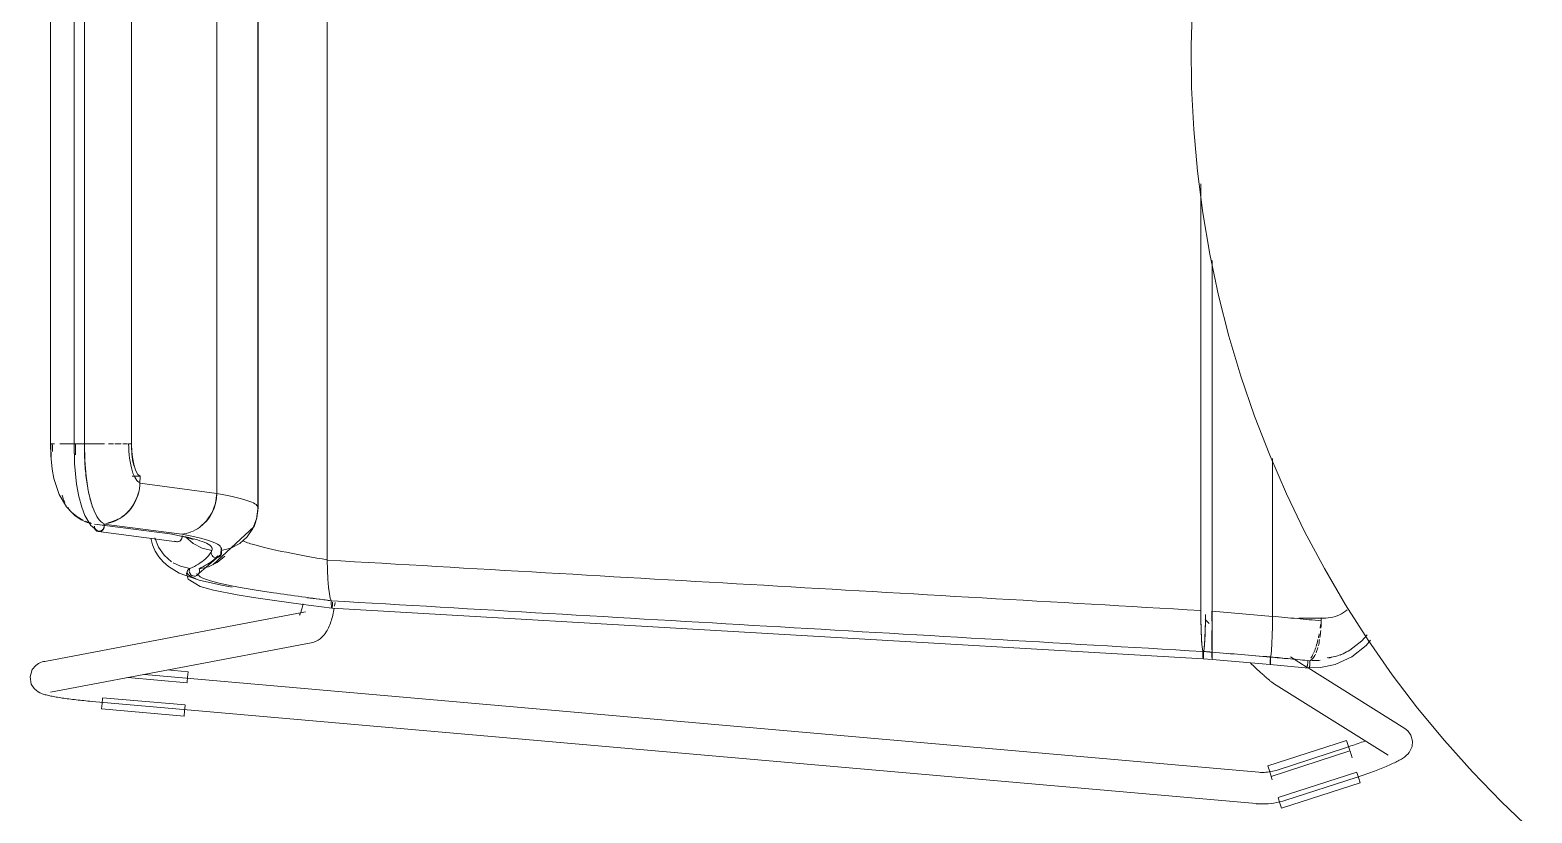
# Model space of a CAD drawing. Header units: millimetres. Extents: x 79795 to 317870, y -36033 to 97293.
# Drawn here: x 158974 to 159547, y 17144 to 17442 of the extents above; entities that cross this region are included whole.
import ezdxf

# ---------------------------------------------------------------- set-up
doc = ezdxf.new("R2010")
doc.units = ezdxf.units.MM
doc.header["$MEASUREMENT"] = 0
doc.layers.add('I-FURN', color=8, linetype='CONTINUOUS', lineweight=9)

msp = doc.modelspace()

# ---------------------------------------------------------------- linework, layer by layer
at = {"layer": 'I-FURN'}
for p, q in [((159087.7, 17623.88), (159087.7, 17240.49)), ((159087.7, 17240.49), (159087.7, 17623.88)), ((159061.2, 17604.58), (159061.2, 17259.79)), ((159061.2, 17259.79), (159061.2, 17604.58)), ((159045.61, 17598.54), (159045.61, 17265.83)), ((159045.61, 17265.83), (159045.61, 17598.54)), ((158982.24, 17579.61), (158982.24, 17284.76)), ((158991.28, 17579.61), (158991.28, 17284.76)), ((158995.24, 17284.76), (158995.24, 17579.61)), ((159013.08, 17579.61), (159013.08, 17284.76)), ((159013.14, 17284.76), (159013.14, 17579.61)), ((159061.36, 17260.33), (159061.36, 17565.13)), ((159417.26, 17452.5), (159416.77, 17436.5)), ((159416.77, 17436.5), (159416.91, 17420.51)), ((159416.91, 17420.51), (159417.7, 17404.53)), ((159417.7, 17404.53), (159419.13, 17388.59)), ((159419.13, 17388.59), (159421.19, 17372.72)), ((159420.44, 17383.83), (159420.44, 17221.23)), ((159420.44, 17221.23), (159420.44, 17383.83)), ((159421.19, 17372.72), (159423.88, 17356.95)), ((159423.88, 17356.95), (159427.2, 17341.3)), ((159424.75, 17354.61), (159424.75, 17220.97)), ((159424.75, 17220.97), (159424.75, 17354.61)), ((159427.2, 17341.3), (159431.15, 17325.8)), ((159431.15, 17325.8), (159435.71, 17310.47)), ((159435.71, 17310.47), (159440.88, 17295.33)), ((159440.88, 17295.33), (159446.66, 17280.4)), ((158982.32, 17280.24), (158982.24, 17284.76)), ((158982.24, 17284.76), (158982.41, 17284.76)), ((158983.73, 17284.76), (158982.26, 17284.76)), ((158988.34, 17284.76), (158985.76, 17284.76)), ((158988.49, 17284.76), (158991.52, 17284.76)), ((158991.52, 17284.76), (158988.5, 17284.76)), ((158991.42, 17277.2), (158991.28, 17284.76)), ((158991.28, 17284.76), (158991.34, 17284.76)), ((158995.23, 17284.76), (158991.28, 17284.76)), ((158991.34, 17284.76), (158991.54, 17284.76)), ((158991.54, 17284.76), (158991.85, 17284.76)), ((158991.85, 17284.76), (158992.24, 17284.76)), ((158992.24, 17284.76), (158992.69, 17284.76)), ((158992.69, 17284.76), (158993.18, 17284.76)), ((158993.18, 17284.76), (158993.68, 17284.76)), ((158993.68, 17284.76), (158994.15, 17284.76)), ((158994.15, 17284.76), (158994.57, 17284.76)), ((158994.57, 17284.76), (158994.9, 17284.76)), ((158994.9, 17284.76), (158995.13, 17284.76)), ((158995.13, 17284.76), (158995.23, 17284.76)), ((158995.21, 17284.76), (158999.21, 17284.76)), ((158999.02, 17284.76), (158995.21, 17284.76)), ((158995.24, 17284.76), (158995.32, 17278.35)), ((159002.77, 17284.76), (158999.21, 17284.76)), ((159006.24, 17284.76), (159004.4, 17284.76)), ((159009.23, 17284.76), (159006.76, 17284.76)), ((159011.55, 17284.76), (159009.81, 17284.76)), ((159013.25, 17281.72), (159013.14, 17284.76)), ((158982.84, 17275.03), (158982.32, 17280.24)), ((158995.32, 17278.35), (158995.8, 17272.36)), ((159013.57, 17278.87), (159013.25, 17281.72)), ((159014.08, 17276.38), (159013.57, 17278.87)), ((159446.66, 17280.4), (159453.02, 17265.73)), ((159447.72, 17219.03), (159447.72, 17279.14)), ((159447.72, 17279.14), (159447.72, 17219.03)), ((158983.49, 17271.53), (158982.84, 17275.03)), ((158992.22, 17269.31), (158991.42, 17277.2)), ((158995.8, 17272.36), (158996.63, 17266.92)), ((159013.39, 17272.41), (159016.4, 17272.41)), ((159014.75, 17274.4), (159014.08, 17276.38)), ((159015.54, 17273.04), (159014.75, 17274.4)), ((159016.4, 17272.41), (159015.54, 17273.04)), ((159016.33, 17269.69), (159016.4, 17272.41)), ((158985.51, 17265.38), (158983.49, 17271.53)), ((158993.09, 17264.6), (158992.22, 17269.31)), ((158996.63, 17266.92), (158997.44, 17263.43)), ((159045.61, 17265.83), (159016.33, 17269.69)), ((158988.38, 17260.67), (158985.51, 17265.38)), ((158990.22, 17258.69), (158988.38, 17260.67)), ((158994.17, 17260.55), (158993.09, 17264.6)), ((158995.36, 17257.39), (158994.17, 17260.55)), ((158997.44, 17263.43), (158998.31, 17260.6)), ((158998.31, 17260.6), (158998.5, 17260.09)), ((159043.81, 17258.51), (159045.13, 17262.06)), ((159045.13, 17262.06), (159045.61, 17265.83)), ((159060.91, 17256.58), (159061.35, 17260.33)), ((159453.02, 17265.73), (159459.97, 17251.31)), ((158992.29, 17257.02), (158990.22, 17258.69)), ((158994.55, 17255.69), (158992.29, 17257.02)), ((158997.66, 17253.56), (158995.36, 17257.39)), ((159038.99, 17252.91), (159041.73, 17255.4)), ((159041.73, 17255.4), (159043.81, 17258.51)), ((159059.19, 17252.12), (159060.91, 17256.58)), ((159060.73, 17256), (159059.36, 17252.43)), ((159059.37, 17252.43), (159060.73, 17256)), ((159059.79, 17253.22), (159060.49, 17255.14)), ((159061.2, 17259.79), (159060.73, 17256)), ((159060.73, 17256), (159061.2, 17259.79)), ((159000.05, 17251.66), (158997.66, 17253.56)), ((159028.68, 17250.3), (158998.99, 17254.15)), ((159004.95, 17253.38), (159000.18, 17253.99)), ((159030.32, 17247.45), (159000.55, 17251.31)), ((159032.23, 17250.28), (159002.53, 17254.12)), ((159020.47, 17248.76), (159021.13, 17246.26)), ((159021.98, 17248.91), (159023.39, 17245.39)), ((159034.19, 17249.05), (159027.9, 17250.43)), ((159032.15, 17248.37), (159032.34, 17248.82)), ((159032.34, 17248.82), (159032.42, 17249.31)), ((159032.42, 17249.31), (159032.38, 17249.81)), ((159033.72, 17249.3), (159036.6, 17246.79)), ((159036.63, 17248.29), (159034.19, 17249.05)), ((159044.09, 17238.62), (159059.79, 17253.22)), ((159057.19, 17249.3), (159054.32, 17246.79)), ((159054.32, 17246.79), (159057.2, 17249.29)), ((159059.36, 17252.43), (159057.19, 17249.3)), ((159057.2, 17249.29), (159059.37, 17252.43)), ((159459.97, 17251.31), (159467.49, 17237.19)), ((159021.13, 17246.26), (159022.16, 17243.89)), ((159022.16, 17243.89), (159023.54, 17241.69)), ((159023.39, 17245.39), (159025.56, 17242.31)), ((159029.65, 17247.69), (159030.09, 17247.5)), ((159030.09, 17247.5), (159030.56, 17247.44)), ((159030.56, 17247.44), (159031.02, 17247.5)), ((159031.02, 17247.5), (159031.47, 17247.69)), ((159031.47, 17247.69), (159031.85, 17247.99)), ((159031.85, 17247.99), (159032.15, 17248.37)), ((159036.6, 17246.79), (159039.99, 17245.03)), ((159039.99, 17245.03), (159043.71, 17244.14)), ((159043.42, 17243.46), (159043.6, 17243.9)), ((159043.51, 17243.18), (159043.55, 17243.67)), ((159043.54, 17243.67), (159043.51, 17243.17)), ((159043.59, 17242.69), (159043.51, 17243.18)), ((159043.51, 17243.17), (159043.59, 17242.68)), ((159043.71, 17244.14), (159043.54, 17243.67)), ((159043.55, 17243.67), (159043.71, 17244.14)), ((159047.18, 17242.33), (159047.23, 17245.21)), ((159047.21, 17244.14), (159050.93, 17245.03)), ((159047.21, 17244.14), (159047.37, 17243.67)), ((159047.37, 17243.67), (159047.21, 17244.14)), ((159047.41, 17243.18), (159047.33, 17242.69)), ((159047.33, 17242.68), (159047.41, 17243.17)), ((159047.37, 17243.67), (159047.41, 17243.18)), ((159047.41, 17243.17), (159047.37, 17243.67)), ((159054.32, 17246.79), (159050.93, 17245.04)), ((159050.93, 17245.03), (159054.32, 17246.79)), ((159023.54, 17241.69), (159025.22, 17239.72)), ((159025.22, 17239.72), (159027.18, 17237.98)), ((159025.56, 17242.31), (159028.39, 17239.83)), ((159027.18, 17237.98), (159031.3, 17235.47)), ((159029, 17239.43), (159031.71, 17238.09)), ((159031.71, 17238.09), (159035.34, 17237.18)), ((159037.89, 17234.51), (159047.31, 17242.63)), ((159042.43, 17237.92), (159038.82, 17237.13)), ((159038.82, 17237.13), (159042.44, 17237.91)), ((159045.76, 17239.57), (159042.43, 17237.92)), ((159042.44, 17237.91), (159045.76, 17239.56)), ((159043.79, 17242.23), (159043.59, 17242.69)), ((159043.59, 17242.68), (159043.79, 17242.23)), ((159044.11, 17241.85), (159043.79, 17242.23)), ((159043.79, 17242.23), (159044.1, 17241.85)), ((159044.1, 17241.85), (159044.51, 17241.55)), ((159044.51, 17241.56), (159044.11, 17241.85)), ((159044.97, 17241.37), (159044.51, 17241.56)), ((159044.51, 17241.55), (159044.97, 17241.37)), ((159045.46, 17241.3), (159044.97, 17241.37)), ((159044.97, 17241.37), (159045.46, 17241.3)), ((159045.95, 17241.37), (159045.46, 17241.3)), ((159045.46, 17241.3), (159045.95, 17241.37)), ((159048.6, 17241.96), (159045.76, 17239.57)), ((159045.76, 17239.56), (159048.6, 17241.96)), ((159046.41, 17241.56), (159045.95, 17241.37)), ((159045.95, 17241.37), (159046.41, 17241.55)), ((159046.81, 17241.85), (159046.41, 17241.56)), ((159046.41, 17241.55), (159046.81, 17241.85)), ((159047.13, 17242.23), (159046.81, 17241.85)), ((159046.81, 17241.85), (159047.13, 17242.23)), ((159047.33, 17242.69), (159047.13, 17242.23)), ((159047.13, 17242.23), (159047.33, 17242.68)), ((159087.7, 17240.49), (159087.76, 17236.72)), ((159087.76, 17236.72), (159087.7, 17240.41)), ((159031.3, 17235.47), (159038.92, 17232.8)), ((159034.12, 17235.36), (159034.41, 17236.28)), ((159034.65, 17233.18), (159034.12, 17235.36)), ((159039.29, 17230.4), (159034.65, 17233.18)), ((159035.13, 17236.21), (159035.17, 17236.71)), ((159035.17, 17236.71), (159035.13, 17236.21)), ((159035.21, 17235.72), (159035.13, 17236.21)), ((159035.13, 17236.21), (159035.2, 17235.72)), ((159035.17, 17236.71), (159035.34, 17237.18)), ((159035.34, 17237.18), (159035.17, 17236.71)), ((159035.2, 17235.72), (159035.4, 17235.26)), ((159035.4, 17235.27), (159035.21, 17235.72)), ((159035.71, 17234.88), (159035.4, 17235.27)), ((159035.4, 17235.26), (159035.71, 17234.88)), ((159036.1, 17234.58), (159035.71, 17234.88)), ((159035.71, 17234.88), (159036.1, 17234.58)), ((159036.56, 17234.38), (159036.1, 17234.58)), ((159036.1, 17234.58), (159036.55, 17234.38)), ((159036.55, 17234.38), (159037.04, 17234.31)), ((159037.04, 17234.31), (159036.56, 17234.38)), ((159037.53, 17234.37), (159037.04, 17234.31)), ((159037.04, 17234.31), (159037.53, 17234.37)), ((159037.98, 17234.55), (159037.53, 17234.37)), ((159037.53, 17234.37), (159037.99, 17234.55)), ((159038.17, 17234.66), (159037.95, 17234.53)), ((159038.39, 17234.84), (159037.98, 17234.55)), ((159037.99, 17234.55), (159038.39, 17234.84)), ((159038.7, 17235.22), (159038.39, 17234.84)), ((159038.39, 17234.84), (159038.71, 17235.22)), ((159038.91, 17235.67), (159038.7, 17235.22)), ((159038.71, 17235.22), (159038.91, 17235.67)), ((159038.82, 17237.13), (159038.97, 17236.66)), ((159038.98, 17236.66), (159038.82, 17237.13)), ((159039, 17236.16), (159038.91, 17235.67)), ((159038.91, 17235.67), (159039, 17236.16)), ((159038.92, 17232.8), (159047.44, 17230.91)), ((159038.97, 17236.66), (159039, 17236.16)), ((159039, 17236.16), (159038.98, 17236.66)), ((159087.76, 17236.72), (159087.92, 17233.18)), ((159087.92, 17233.18), (159087.77, 17236.65)), ((159087.92, 17233.18), (159088.16, 17230.08)), ((159088.15, 17230.08), (159087.92, 17233.13)), ((159467.49, 17237.19), (159475.57, 17223.38)), ((159044.28, 17229), (159039.29, 17230.4)), ((159053.3, 17227.2), (159044.28, 17229)), ((159047.44, 17230.91), (159051.51, 17230.18)), ((159059.62, 17226.16), (159053.3, 17227.2)), ((159067.64, 17224.98), (159059.62, 17226.16)), ((159088.16, 17230.08), (159088.47, 17227.58)), ((159088.47, 17227.58), (159088.16, 17230.05)), ((159088.47, 17227.58), (159088.83, 17225.84)), ((159088.83, 17225.84), (159088.47, 17227.58)), ((159079.34, 17220.67), (158980.05, 17201.85)), ((159077.57, 17223.62), (159067.64, 17224.98)), ((159077.38, 17219.98), (159077.48, 17220.21)), ((159077.48, 17220.21), (159077.58, 17220.48)), ((159089.42, 17222.07), (159077.57, 17223.62)), ((159077.58, 17220.48), (159077.68, 17220.78)), ((159077.68, 17220.78), (159077.79, 17221.12)), ((159077.79, 17221.12), (159077.9, 17221.48)), ((159077.9, 17221.48), (159078.01, 17221.88)), ((159078.01, 17221.88), (159078.11, 17222.3)), ((159078.11, 17222.3), (159078.22, 17222.75)), ((159078.22, 17222.75), (159078.32, 17223.22)), ((159078.32, 17223.22), (159078.41, 17223.71)), ((159088.83, 17225.84), (159089.23, 17224.94)), ((159089.23, 17224.93), (159088.83, 17225.84)), ((159089.22, 17224.47), (159089.21, 17223.97)), ((159089.21, 17223.96), (159089.22, 17224.46)), ((159089.21, 17223.97), (159089.22, 17223.47)), ((159089.22, 17223.47), (159089.21, 17223.96)), ((159089.23, 17224.94), (159089.22, 17224.47)), ((159089.22, 17224.46), (159089.23, 17224.93)), ((159089.22, 17223.47), (159089.24, 17223.02)), ((159089.24, 17223.02), (159089.22, 17223.47)), ((159089.24, 17223.02), (159089.28, 17222.63)), ((159089.28, 17222.63), (159089.24, 17223.02)), ((159089.28, 17222.63), (159089.32, 17222.34)), ((159089.32, 17222.33), (159089.28, 17222.63)), ((159089.32, 17222.34), (159089.37, 17222.14)), ((159089.37, 17222.14), (159089.32, 17222.33)), ((159089.37, 17222.14), (159089.42, 17222.07)), ((159089.42, 17222.07), (159089.37, 17222.14)), ((159089.42, 17222.07), (159089.48, 17222.13)), ((159089.48, 17222.13), (159089.42, 17222.07)), ((159089.42, 17222.07), (159421.33, 17202.78)), ((159089.48, 17222.13), (159089.53, 17222.32)), ((159089.53, 17222.31), (159089.48, 17222.13)), ((159089.53, 17222.32), (159089.57, 17222.61)), ((159089.57, 17222.6), (159089.53, 17222.31)), ((159089.57, 17222.61), (159089.6, 17222.99)), ((159089.61, 17222.98), (159089.57, 17222.6)), ((159089.6, 17222.99), (159089.63, 17223.44)), ((159089.63, 17223.43), (159089.61, 17222.98)), ((159089.64, 17223.93), (159089.63, 17224.43)), ((159089.63, 17224.42), (159089.64, 17223.93)), ((159089.63, 17223.44), (159089.64, 17223.93)), ((159089.64, 17223.93), (159089.63, 17223.43)), ((159089.93, 17220.13), (159090.07, 17220.8)), ((159090.07, 17220.8), (159090.21, 17221.48)), ((159090.21, 17221.48), (159090.33, 17222.17)), ((159090.45, 17222.88), (159090.56, 17223.59)), ((159090.56, 17223.59), (159090.65, 17224.32)), ((159420.44, 17221.23), (159420.47, 17217.45)), ((159424.63, 17217.18), (159424.63, 17220.96)), ((159424.63, 17220.96), (159424.63, 17217.18)), ((159424.75, 17220.97), (159424.75, 17217.18)), ((159424.75, 17217.18), (159424.75, 17220.97)), ((159475.57, 17223.38), (159484.19, 17209.91)), ((159077.11, 17219.45), (159077.13, 17219.47)), ((159077.13, 17219.47), (159077.17, 17219.55)), ((159077.17, 17219.55), (159077.22, 17219.63)), ((159077.22, 17219.63), (159077.29, 17219.78)), ((159077.29, 17219.78), (159077.38, 17219.98)), ((159087.88, 17214.12), (159088.15, 17214.68)), ((159088.15, 17214.68), (159088.4, 17215.24)), ((159088.4, 17215.24), (159088.64, 17215.81)), ((159088.64, 17215.81), (159088.86, 17216.39)), ((159088.86, 17216.39), (159089.06, 17216.98)), ((159089.06, 17216.98), (159089.26, 17217.59)), ((159089.26, 17217.59), (159089.44, 17218.2)), ((159089.44, 17218.2), (159089.61, 17218.83)), ((159089.61, 17218.83), (159089.78, 17219.48)), ((159089.78, 17219.48), (159089.93, 17220.13)), ((159420.47, 17217.45), (159420.54, 17213.89)), ((159422.08, 17217.75), (159423.61, 17216.27)), ((159422.12, 17213.89), (159422.2, 17217.44)), ((159422.2, 17217.44), (159422.22, 17219.69)), ((159424.75, 17217.18), (159424.75, 17213.62)), ((159424.75, 17213.61), (159424.75, 17217.18)), ((159447.62, 17211.73), (159447.69, 17215.17)), ((159447.69, 17215.17), (159447.62, 17211.67)), ((159447.7, 17215.27), (159447.72, 17219.03)), ((159447.72, 17218.91), (159447.7, 17215.26)), ((159457.76, 17218.32), (159467.52, 17218.32)), ((159466.27, 17218.38), (159466.27, 17217.33)), ((158982.28, 17190.06), (159081.58, 17208.88)), ((159081.58, 17208.88), (159082.56, 17209.13)), ((159082.56, 17209.13), (159083.46, 17209.5)), ((159083.46, 17209.5), (159084.25, 17209.94)), ((159084.25, 17209.94), (159084.94, 17210.42)), ((159084.94, 17210.42), (159085.53, 17210.93)), ((159085.53, 17210.93), (159086.05, 17211.45)), ((159086.05, 17211.45), (159086.51, 17211.98)), ((159086.51, 17211.98), (159086.91, 17212.51)), ((159086.91, 17212.51), (159087.27, 17213.05)), ((159087.27, 17213.05), (159087.59, 17213.59)), ((159087.59, 17213.59), (159087.88, 17214.12)), ((159420.54, 17213.89), (159420.67, 17210.75)), ((159420.67, 17210.75), (159420.83, 17208.25)), ((159421.83, 17208.28), (159422, 17210.77)), ((159422, 17210.77), (159422.12, 17213.89)), ((159424.64, 17210.5), (159424.64, 17213.62)), ((159424.64, 17213.62), (159424.64, 17210.5)), ((159424.66, 17208), (159424.64, 17210.5)), ((159424.64, 17210.5), (159424.66, 17208)), ((159424.74, 17210.48), (159424.73, 17207.98)), ((159424.73, 17207.98), (159424.74, 17210.48)), ((159424.75, 17213.61), (159424.74, 17210.48)), ((159424.74, 17210.48), (159424.75, 17213.61)), ((159447.51, 17208.63), (159447.62, 17211.73)), ((159447.62, 17211.67), (159447.51, 17208.63)), ((159481.78, 17209.65), (159477.2, 17206.16)), ((159483.74, 17212), (159481.78, 17209.65)), ((159485.08, 17209.97), (159483.44, 17207.92)), ((159484.19, 17209.91), (159493.34, 17196.78)), ((159420.83, 17208.25), (159421.02, 17206.5)), ((159421.02, 17206.5), (159421.23, 17205.61)), ((159421.23, 17205.61), (159421.22, 17205.14)), ((159421.22, 17205.14), (159421.22, 17204.65)), ((159421.22, 17204.65), (159421.23, 17204.16)), ((159421.23, 17204.16), (159421.24, 17203.71)), ((159421.24, 17203.71), (159421.26, 17203.33)), ((159421.26, 17203.33), (159421.28, 17203.03)), ((159421.28, 17203.03), (159421.3, 17202.85)), ((159421.36, 17202.85), (159421.39, 17203.04)), ((159421.39, 17203.04), (159421.41, 17203.33)), ((159421.41, 17203.33), (159421.43, 17203.72)), ((159421.43, 17205.62), (159421.64, 17206.52)), ((159421.44, 17205.15), (159421.43, 17205.62)), ((159421.43, 17203.72), (159421.44, 17204.17)), ((159421.44, 17204.66), (159421.44, 17205.15)), ((159421.44, 17204.17), (159421.44, 17204.66)), ((159421.64, 17206.52), (159421.83, 17208.28)), ((159424.67, 17206.25), (159424.66, 17208)), ((159424.66, 17208), (159424.67, 17206.25)), ((159424.68, 17204.88), (159424.68, 17205.35)), ((159424.68, 17205.35), (159424.68, 17204.88)), ((159424.68, 17204.39), (159424.68, 17204.88)), ((159424.68, 17204.88), (159424.68, 17204.38)), ((159424.68, 17203.89), (159424.68, 17204.39)), ((159424.68, 17204.38), (159424.68, 17203.89)), ((159424.68, 17203.44), (159424.68, 17203.89)), ((159424.68, 17203.89), (159424.68, 17203.44)), ((159424.69, 17203.06), (159424.68, 17203.44)), ((159424.68, 17203.44), (159424.69, 17203.06)), ((159424.71, 17206.23), (159424.7, 17205.35)), ((159424.7, 17205.34), (159424.71, 17206.23)), ((159424.7, 17205.35), (159424.7, 17204.88)), ((159424.7, 17204.87), (159424.7, 17205.34)), ((159424.7, 17204.88), (159424.7, 17204.38)), ((159424.7, 17204.38), (159424.7, 17204.87)), ((159424.7, 17204.38), (159424.7, 17203.89)), ((159424.7, 17203.88), (159424.7, 17204.38)), ((159424.7, 17203.89), (159424.7, 17203.44)), ((159424.7, 17203.43), (159424.7, 17203.88)), ((159424.7, 17203.44), (159424.7, 17203.06)), ((159424.7, 17203.05), (159424.7, 17203.43)), ((159424.7, 17203.06), (159424.7, 17202.76)), ((159424.7, 17202.76), (159424.7, 17203.05)), ((159424.73, 17207.98), (159424.71, 17206.23)), ((159424.71, 17206.23), (159424.73, 17207.98)), ((159446.79, 17203.05), (159446.8, 17203.52)), ((159446.8, 17203.51), (159446.79, 17203.04)), ((159446.98, 17203.53), (159447.18, 17204.42)), ((159447.18, 17204.42), (159446.98, 17203.53)), ((159446.99, 17203.06), (159446.98, 17203.53)), ((159446.98, 17203.53), (159446.99, 17203.06)), ((159447, 17202.56), (159446.99, 17203.06)), ((159446.99, 17203.06), (159447, 17202.56)), ((159447.18, 17204.42), (159447.36, 17206.16)), ((159447.35, 17206.14), (159447.18, 17204.42)), ((159447.36, 17206.16), (159447.51, 17208.63)), ((159447.51, 17208.59), (159447.36, 17206.15)), ((159460.98, 17199.56), (159454.53, 17203.6)), ((159477.91, 17203.58), (159471.6, 17200.68)), ((159477.2, 17206.16), (159473.52, 17204.25)), ((159483.44, 17207.92), (159477.91, 17203.58)), ((158975.29, 17198.72), (158974.46, 17195.97)), ((158975.29, 17198.72), (158976.62, 17200.29)), ((158976.62, 17200.29), (158977.7, 17201.04)), ((158977.7, 17201.04), (158978.5, 17201.42)), ((158978.5, 17201.42), (158979.12, 17201.63)), ((158979.12, 17201.63), (158979.63, 17201.77)), ((158979.63, 17201.77), (158980.05, 17201.85)), ((159034.64, 17197.92), (159026.74, 17198.61)), ((159034.64, 17197.92), (159034.46, 17195.88)), ((159421.3, 17202.85), (159421.33, 17202.78)), ((159421.33, 17202.78), (159421.36, 17202.85)), ((159424.69, 17202.51), (159421.33, 17202.78)), ((159424.69, 17202.51), (159424.69, 17202.58)), ((159424.69, 17202.57), (159424.69, 17202.51)), ((159424.69, 17202.57), (159424.69, 17202.5)), ((159424.69, 17202.5), (159424.69, 17202.57)), ((159424.69, 17202.5), (159446.89, 17200.68)), ((159439.85, 17200.71), (159439.38, 17201.15)), ((159440.31, 17200.27), (159439.85, 17200.71)), ((159440.77, 17199.85), (159440.31, 17200.27)), ((159441.21, 17199.44), (159440.77, 17199.85)), ((159441.65, 17199.04), (159441.21, 17199.44)), ((159442.07, 17198.64), (159441.65, 17199.04)), ((159442.49, 17198.26), (159442.07, 17198.64)), ((159442.89, 17197.89), (159442.49, 17198.26)), ((159443.28, 17197.54), (159442.89, 17197.89)), ((159443.66, 17197.2), (159443.28, 17197.54)), ((159446.79, 17202.55), (159446.79, 17202.05)), ((159446.79, 17202.06), (159446.79, 17202.55)), ((159446.8, 17201.61), (159446.79, 17202.06)), ((159446.79, 17202.05), (159446.8, 17201.6)), ((159446.82, 17201.22), (159446.8, 17201.61)), ((159446.8, 17201.6), (159446.82, 17201.22)), ((159446.82, 17201.22), (159446.84, 17200.93)), ((159446.84, 17200.93), (159446.82, 17201.22)), ((159446.84, 17200.93), (159446.87, 17200.74)), ((159446.87, 17200.75), (159446.84, 17200.93)), ((159446.89, 17200.68), (159446.87, 17200.75)), ((159446.87, 17200.74), (159446.89, 17200.68)), ((159446.92, 17200.75), (159446.89, 17200.68)), ((159446.89, 17200.68), (159446.92, 17200.74)), ((159446.89, 17200.68), (159461.38, 17199.26)), ((159446.92, 17200.74), (159446.94, 17200.94)), ((159446.96, 17201.24), (159446.94, 17200.94)), ((159446.94, 17200.94), (159446.96, 17201.23)), ((159446.98, 17201.62), (159446.96, 17201.24)), ((159446.96, 17201.23), (159446.98, 17201.61)), ((159446.98, 17201.61), (159446.99, 17202.07)), ((159446.99, 17202.07), (159446.98, 17201.62)), ((159446.99, 17202.07), (159447, 17202.56)), ((159447, 17202.56), (159446.99, 17202.07)), ((159465.95, 17199.47), (159460.49, 17199.38)), ((159498.11, 17176.29), (159461.35, 17199.33)), ((159471.6, 17200.68), (159465.95, 17199.47)), ((158974.46, 17195.97), (158974.94, 17193.2)), ((158974.94, 17193.2), (158975.98, 17191.55)), ((158975.98, 17191.55), (158976.89, 17190.7)), ((159011.66, 17195.67), (159034.27, 17193.69)), ((159442.51, 17159.59), (159018.01, 17196.88)), ((159034.46, 17195.88), (159034.28, 17193.81)), ((159444.02, 17196.87), (159443.66, 17197.2)), ((159444.37, 17196.55), (159444.02, 17196.87)), ((159444.71, 17196.25), (159444.37, 17196.55)), ((159445.03, 17195.96), (159444.71, 17196.25)), ((159445.34, 17195.69), (159445.03, 17195.96)), ((159445.63, 17195.43), (159445.34, 17195.69)), ((159445.91, 17195.19), (159445.63, 17195.43)), ((159446.18, 17194.96), (159445.91, 17195.19)), ((159446.43, 17194.75), (159446.18, 17194.96)), ((159446.67, 17194.54), (159446.43, 17194.75)), ((159446.9, 17194.35), (159446.67, 17194.54)), ((159447.13, 17194.17), (159446.9, 17194.35)), ((159447.35, 17194), (159447.13, 17194.17)), ((159447.58, 17193.83), (159447.35, 17194)), ((159447.83, 17193.64), (159447.58, 17193.83)), ((159448.16, 17193.43), (159447.83, 17193.64)), ((159448.16, 17193.43), (159491.74, 17166.12)), ((159493.34, 17196.78), (159503.02, 17184.04)), ((158976.89, 17190.7), (158977.59, 17190.22)), ((158977.59, 17190.22), (158978.15, 17189.91)), ((158978.15, 17189.91), (158978.63, 17189.7)), ((158978.63, 17189.7), (158979.06, 17189.53)), ((158979.06, 17189.53), (158979.46, 17189.39)), ((158979.46, 17189.39), (158979.86, 17189.26)), ((158979.86, 17189.26), (158980.25, 17189.15)), ((158980.25, 17189.15), (158980.66, 17189.04)), ((158980.66, 17189.04), (158981.07, 17188.94)), ((158981.07, 17188.94), (158981.5, 17188.84)), ((158981.5, 17188.84), (158981.94, 17188.74)), ((158981.94, 17188.74), (158982.4, 17188.64)), ((158982.4, 17188.64), (158982.88, 17188.54)), ((158982.88, 17188.54), (158983.37, 17188.45)), ((158983.37, 17188.45), (158983.89, 17188.36)), ((158983.89, 17188.36), (158984.42, 17188.26)), ((158984.42, 17188.26), (158984.97, 17188.17)), ((158984.97, 17188.17), (158985.54, 17188.08)), ((158985.54, 17188.08), (158986.13, 17187.98)), ((158986.13, 17187.98), (158986.73, 17187.89)), ((158986.73, 17187.89), (158987.35, 17187.8)), ((158987.35, 17187.8), (158987.98, 17187.71)), ((158987.98, 17187.71), (158988.63, 17187.62)), ((158988.63, 17187.62), (158989.29, 17187.54)), ((158989.29, 17187.54), (158989.97, 17187.45)), ((158989.97, 17187.45), (158990.66, 17187.36)), ((158990.66, 17187.36), (158991.36, 17187.28)), ((158991.36, 17187.28), (158992.07, 17187.2)), ((158992.07, 17187.2), (158992.78, 17187.12)), ((158992.78, 17187.12), (158993.51, 17187.04)), ((158993.51, 17187.04), (158994.24, 17186.96)), ((158994.24, 17186.96), (158994.98, 17186.88)), ((158994.98, 17186.88), (158995.73, 17186.81)), ((158995.73, 17186.81), (158996.47, 17186.73)), ((158996.47, 17186.73), (158997.22, 17186.66)), ((158997.22, 17186.66), (158997.98, 17186.6)), ((158997.98, 17186.6), (158998.13, 17186.58)), ((158998.13, 17186.58), (159441.46, 17147.64)), ((159001.92, 17185.81), (159002.1, 17187.88)), ((159033.52, 17185.24), (159002.11, 17188)), ((159001.74, 17183.77), (159001.92, 17185.81)), ((159033.15, 17181.01), (159001.74, 17183.77)), ((159033.33, 17183.05), (159033.15, 17181.01)), ((159033.51, 17185.12), (159033.33, 17183.05)), ((159503.02, 17184.04), (159513.19, 17171.69)), ((159499.24, 17175.4), (159498.11, 17176.29)), ((159499.24, 17175.4), (159500.46, 17173.67)), ((159475.93, 17171.76), (159445.92, 17162.08)), ((159475.88, 17169.05), (159449.07, 17160.33)), ((159476.21, 17169.15), (159475.88, 17169.05)), ((159475.93, 17171.76), (159476.56, 17169.81)), ((159476.9, 17169.38), (159476.21, 17169.15)), ((159476.56, 17169.81), (159477.2, 17167.84)), ((159477.59, 17169.61), (159476.9, 17169.38)), ((159478.28, 17169.84), (159477.59, 17169.61)), ((159478.96, 17170.08), (159478.28, 17169.84)), ((159479.63, 17170.31), (159478.96, 17170.08)), ((159480.3, 17170.55), (159479.63, 17170.31)), ((159480.95, 17170.78), (159480.3, 17170.55)), ((159481.6, 17171.02), (159480.95, 17170.78)), ((159482.24, 17171.25), (159481.6, 17171.02)), ((159482.86, 17171.49), (159482.24, 17171.25)), ((159500.87, 17169.47), (159500.35, 17168.08)), ((159500.46, 17173.67), (159501.05, 17171.44)), ((159501.05, 17171.44), (159500.87, 17169.47)), ((159513.19, 17171.69), (159523.85, 17159.76)), ((159447.23, 17158.03), (159477.24, 17167.72)), ((159478.07, 17165.15), (159477.27, 17167.62)), ((159493.71, 17163), (159493.2, 17162.77)), ((159494.2, 17163.24), (159493.71, 17163)), ((159494.67, 17163.47), (159494.2, 17163.24)), ((159495.13, 17163.7), (159494.67, 17163.47)), ((159495.57, 17163.93), (159495.13, 17163.7)), ((159495.99, 17164.15), (159495.57, 17163.93)), ((159496.4, 17164.39), (159495.99, 17164.15)), ((159496.8, 17164.62), (159496.4, 17164.39)), ((159497.2, 17164.86), (159496.8, 17164.62)), ((159497.58, 17165.12), (159497.2, 17164.86)), ((159497.97, 17165.4), (159497.58, 17165.12)), ((159498.38, 17165.71), (159497.97, 17165.4)), ((159498.8, 17166.08), (159498.38, 17165.71)), ((159499.27, 17166.54), (159498.8, 17166.08)), ((159499.79, 17167.17), (159499.27, 17166.54)), ((159500.35, 17168.08), (159499.79, 17167.17)), ((159442.54, 17159.59), (159442.51, 17159.59)), ((159443.2, 17159.54), (159442.54, 17159.59)), ((159443.86, 17159.52), (159443.2, 17159.54)), ((159444.52, 17159.53), (159443.86, 17159.52)), ((159445.18, 17159.57), (159444.52, 17159.53)), ((159445.84, 17159.63), (159445.18, 17159.57)), ((159446.5, 17159.72), (159445.84, 17159.63)), ((159446.55, 17160.12), (159445.92, 17162.08)), ((159447.15, 17159.84), (159446.5, 17159.72)), ((159447.19, 17158.15), (159446.55, 17160.12)), ((159447.8, 17159.98), (159447.15, 17159.84)), ((159447.64, 17156.77), (159447.26, 17157.94)), ((159448.44, 17160.14), (159447.8, 17159.98)), ((159449.07, 17160.33), (159448.44, 17160.14)), ((159479.84, 17159.65), (159449.83, 17149.96)), ((159452.78, 17148.92), (159479.59, 17157.63)), ((159480.05, 17157.78), (159479.59, 17157.63)), ((159479.88, 17159.53), (159480.52, 17157.56)), ((159480.79, 17158.03), (159480.05, 17157.78)), ((159480.52, 17157.56), (159481.15, 17155.61)), ((159481.52, 17158.27), (159480.79, 17158.03)), ((159482.26, 17158.52), (159481.52, 17158.27)), ((159482.98, 17158.77), (159482.26, 17158.52)), ((159483.71, 17159.03), (159482.98, 17158.77)), ((159484.42, 17159.28), (159483.71, 17159.03)), ((159485.13, 17159.53), (159484.42, 17159.28)), ((159485.83, 17159.79), (159485.13, 17159.53)), ((159486.52, 17160.04), (159485.83, 17159.79)), ((159487.19, 17160.3), (159486.52, 17160.04)), ((159487.86, 17160.55), (159487.19, 17160.3)), ((159488.51, 17160.8), (159487.86, 17160.55)), ((159489.15, 17161.06), (159488.51, 17160.8)), ((159489.78, 17161.31), (159489.15, 17161.06)), ((159490.39, 17161.56), (159489.78, 17161.31)), ((159490.98, 17161.8), (159490.39, 17161.56)), ((159491.56, 17162.05), (159490.98, 17161.8)), ((159492.13, 17162.29), (159491.56, 17162.05)), ((159492.67, 17162.53), (159492.13, 17162.29)), ((159493.2, 17162.77), (159492.67, 17162.53)), ((159523.85, 17159.76), (159534.98, 17148.27)), ((159481.15, 17155.61), (159451.14, 17145.92)), ((159441.46, 17147.63), (159442.6, 17147.56)), ((159442.6, 17147.56), (159443.74, 17147.52)), ((159443.74, 17147.52), (159444.88, 17147.54)), ((159444.88, 17147.54), (159446.02, 17147.6)), ((159446.02, 17147.6), (159447.16, 17147.7)), ((159447.16, 17147.7), (159448.29, 17147.85)), ((159448.29, 17147.85), (159449.41, 17148.05)), ((159449.41, 17148.05), (159450.53, 17148.29)), ((159450.51, 17147.87), (159449.87, 17149.85)), ((159451.14, 17145.92), (159450.51, 17147.87)), ((159450.53, 17148.29), (159451.64, 17148.58)), ((159451.64, 17148.58), (159452.73, 17148.91)), ((159452.73, 17148.91), (159452.78, 17148.92)), ((159534.98, 17148.27), (159546.56, 17137.23))]:
    msp.add_line(p, q, dxfattribs=at)
for centre, major_axis, ratio, start_param, end_param in [((158986.51, 17284.76), (0, -12.4), 0.287441, 4.712389, 4.950404), ((158997.99, 17284.76), (15.75, 0), 0.000004, 5.8107, 5.99294), ((159030.54, 17265.96), (0, -15.78), 0.955139, 0.595876, 1.562553), ((159030.55, 17249.4), (0, -1.96), 0.955139, 5.775592, 8.064923), ((159030.54, 17265.96), (0, -15.78), 0.955139, 0.112537, 0.345237), ((159030.54, 17265.96), (0, -15.78), 0.955139, 0.354206, 0.595753)]:
    msp.add_ellipse(centre, major_axis=major_axis, ratio=ratio, start_param=start_param, end_param=end_param, dxfattribs=at)
for points in [[(158982.55, 17279.79), (158982.4, 17281.37), (158982.32, 17283.05), (158982.33, 17284.76)], [(158991.82, 17280.5), (158991.79, 17281.91), (158991.78, 17283.33), (158991.81, 17284.76)], [(159002.54, 17254.33), (159001.81, 17254.68), (159000.4, 17255.99), (158998.51, 17259.69), (158996.98, 17264.76), (158995.87, 17270.9), (158995.24, 17277.76), (158995.16, 17282.41), (158995.21, 17284.76)], [(159016.32, 17269.94), (159015.2, 17270.19), (159013.04, 17273.57), (159012.07, 17280.97), (159012.01, 17284.76)], [(159013.09, 17283.92), (159013.14, 17281.14), (159013.42, 17278), (159014.03, 17276.38)], [(159002.53, 17254.12), (159003.77, 17254.27), (159006.15, 17254.85), (159009.49, 17256.62), (159012.32, 17259.15), (159014.51, 17262.29), (159015.93, 17265.89), (159016.29, 17268.4), (159016.33, 17269.69)], [(158986.68, 17265.16), (158986.94, 17264.2), (158987.29, 17263.27), (158987.72, 17262.37)], [(159061.2, 17259.79), (159061.3, 17259.97), (159061.35, 17260.15), (159061.35, 17260.33)], [(158997.57, 17254.61), (158996.92, 17254.77), (158996.27, 17254.96), (158995.64, 17255.21)], [(159008.04, 17256.11), (159006.78, 17255.41), (159005.42, 17255.01), (159004.03, 17254.67)], [(159002.68, 17253.86), (159002.7, 17253.78), (159002.72, 17253.61), (159002.72, 17253.45), (159002.71, 17253.37)], [(159032.23, 17250.28), (159037.73, 17249.26), (159045.79, 17247.21), (159047.76, 17245.17), (159047.21, 17244.14)], [(159253.95, 17230.82), (159198.49, 17234.02), (159143.07, 17237.21), (159087.7, 17240.41)], [(159080.06, 17226.11), (159083.1, 17225.72), (159086.16, 17225.34), (159089.22, 17224.95)], [(159420.44, 17221.23), (159364.91, 17224.43), (159309.38, 17227.62), (159253.95, 17230.82)], [(159421.23, 17205.61), (159365.83, 17208.83), (159255.07, 17215.27), (159144.47, 17221.71), (159089.23, 17224.93)], [(159436.25, 17219.94), (159432.42, 17220.28), (159428.59, 17220.63), (159424.75, 17220.97)], [(159447.72, 17218.91), (159443.9, 17219.25), (159440.08, 17219.59), (159436.25, 17219.94)], [(159447.72, 17219.03), (159450.86, 17218.72), (159457.11, 17218.13), (159463.25, 17217.59), (159466.27, 17217.33)], [(159465.86, 17214.49), (159465.92, 17214.96), (159465.98, 17215.44), (159466.03, 17215.92)], [(159466.27, 17217.33), (159466.27, 17216.37), (159466.23, 17215.45), (159466.17, 17214.53)], [(159467.79, 17218.32), (159467.29, 17218.31), (159466.78, 17218.33), (159466.27, 17218.38)], [(159464.36, 17207.55), (159464.61, 17208.35), (159464.84, 17209.22), (159465.05, 17210.14)], [(159465.67, 17210.12), (159465.53, 17209.28), (159465.36, 17208.47), (159465.18, 17207.74)], [(159465.21, 17210.8), (159465.31, 17211.3), (159465.42, 17211.8), (159465.52, 17212.32)], [(159466.11, 17213.61), (159466.03, 17212.71), (159465.93, 17211.83), (159465.81, 17210.98)], [(159421.23, 17205.61), (159421.81, 17205.57), (159422.97, 17205.48), (159424.12, 17205.39), (159424.7, 17205.35)], [(159421.43, 17205.62), (159421.45, 17205.03), (159421.45, 17203.52), (159421.37, 17202.78), (159421.33, 17202.78)], [(159421.43, 17205.62), (159421.97, 17205.58), (159423.06, 17205.49), (159424.14, 17205.4), (159424.68, 17205.35)], [(159446.98, 17203.53), (159443.28, 17203.83), (159435.85, 17204.44), (159428.42, 17205.04), (159424.7, 17205.34)], [(159432.24, 17204.72), (159431.83, 17204.76), (159431.42, 17204.79), (159431.01, 17204.83)], [(159446.74, 17203.52), (159443.11, 17203.82), (159439.48, 17204.12), (159435.85, 17204.42)], [(159446.8, 17203.51), (159449.17, 17203.28), (159451.54, 17203.04), (159453.88, 17202.81)], [(159446.98, 17203.53), (159449.51, 17203.29), (159454.55, 17202.81), (159459.5, 17202.33), (159461.94, 17202.09)], [(159464.11, 17204.64), (159463.78, 17203.95), (159463.08, 17202.8), (159462.33, 17202.24), (159461.94, 17202.09)], [(159462.29, 17203.1), (159462.62, 17203.51), (159462.94, 17204.03), (159463.25, 17204.67)], [(159463.37, 17204.92), (159463.66, 17205.56), (159463.94, 17206.3), (159464.2, 17207.12)], [(159464.99, 17207.07), (159464.78, 17206.34), (159464.55, 17205.7), (159464.31, 17205.11)], [(159469.19, 17203.06), (159469.91, 17203.26), (159470.63, 17203.5), (159471.34, 17203.76)], [(159460.64, 17199.44), (159460.68, 17199.48), (159460.77, 17199.6), (159460.91, 17199.9), (159461.02, 17200.29), (159461.12, 17200.74), (159461.18, 17201.23), (159461.22, 17201.73), (159461.21, 17202.05), (159461.21, 17202.19)], [(159462.77, 17202.13), (159463.42, 17202.14), (159464.07, 17202.18), (159464.72, 17202.24)], [(159465.94, 17202.27), (159465.12, 17202.18), (159464.3, 17202.17), (159463.47, 17202.18)]]:
    msp.add_open_spline(points, degree=3, dxfattribs=at)
for points, knots in [([(159015.78, 17266.16), (159015.45, 17264.92), (159014.02, 17261.4), (159011.56, 17258.09), (159009.41, 17256.96)], [-0.8333333, -0.8333333, -0.8333333, -0.8333333, -0.6666667, -0.3333333, -0.3333333, -0.3333333, -0.3333333]), ([(158988.86, 17260.41), (158989.13, 17260.01), (158990.17, 17258.63), (158992.34, 17256.63), (158995.18, 17255.02), (158997.12, 17254.55), (158997.89, 17254.39)], [0.434972, 0.434972, 0.434972, 0.434972, 0.5, 0.6666667, 0.8333333, 0.9407177, 0.9407177, 0.9407177, 0.9407177]), ([(159061.35, 17260.33), (159061.36, 17261.16), (159058.97, 17262.99), (159051.33, 17264.82), (159045.61, 17265.83)], [0.0892846, 0.0892846, 0.0892846, 0.0892846, 0.5, 1, 1, 1, 1]), ([(158998.94, 17253.27), (158998.94, 17253.13), (158998.96, 17252.91), (158999.03, 17252.61), (158999.12, 17252.35), (158999.31, 17252.03), (158999.6, 17251.71), (158999.95, 17251.48), (159000.3, 17251.34), (159000.61, 17251.29), (159000.89, 17251.29), (159001.15, 17251.32), (159001.4, 17251.4), (159001.66, 17251.51), (159001.96, 17251.7), (159002.29, 17252.03), (159002.53, 17252.42), (159002.64, 17252.78), (159002.72, 17253.15), (159002.71, 17253.59), (159002.6, 17253.95), (159002.53, 17254.12)], [0.1111111, 0.1111111, 0.1111111, 0.1111111, 0.1666667, 0.1944444, 0.2222222, 0.2777778, 0.3333333, 0.3888889, 0.4444444, 0.4791667, 0.5138889, 0.5486111, 0.5833333, 0.6180556, 0.6527778, 0.7222222, 0.7916667, 0.8263889, 0.8611111, 0.9305556, 1, 1, 1, 1]), ([(159002.62, 17252.88), (159002.58, 17252.76), (159002.48, 17252.53), (159002.2, 17252.11), (159001.66, 17251.66), (159000.79, 17251.4), (159000, 17251.63), (158999.49, 17252.03), (158999.2, 17252.41), (158999.01, 17252.87), (158998.97, 17253.2), (158998.96, 17253.37)], [-0.8125, -0.8125, -0.8125, -0.8125, -0.765625, -0.71875, -0.625, -0.5, -0.375, -0.3125, -0.25, -0.1875, -0.125, -0.125, -0.125, -0.125]), ([(159032.32, 17249.59), (159036.04, 17248.8), (159042.52, 17246.98), (159044.25, 17245.17), (159043.71, 17244.14)], [0.1122148, 0.1122148, 0.1122148, 0.1122148, 0.5, 1, 1, 1, 1]), ([(159043.42, 17243.46), (159042.95, 17242.53), (159041.17, 17240.44), (159037.74, 17238.34), (159035.34, 17237.18)], [0.0974621, 0.0974621, 0.0974621, 0.0974621, 0.5, 1, 1, 1, 1]), ([(159087.7, 17240.49), (159082.32, 17241.46), (159071.54, 17243.4), (159060.82, 17245.84), (159056.58, 17247.3), (159055.43, 17247.78)], [0, 0, 0, 0, 0.25, 0.5, 0.625, 0.625, 0.625, 0.625]), ([(159045.95, 17242.01), (159045.56, 17241.55), (159043.89, 17239.93), (159041.23, 17238.3), (159038.82, 17237.13)], [0.303693, 0.303693, 0.303693, 0.303693, 0.5, 1, 1, 1, 1]), ([(159035.34, 17237.18), (159033.78, 17236.16), (159034.01, 17234.88), (159037.04, 17233.59), (159037.76, 17233.33)], [0, 0, 0, 0, 0.25, 0.3133981, 0.3133981, 0.3133981, 0.3133981]), ([(159037.94, 17235.3), (159038.14, 17234.9), (159039.73, 17233.47), (159048.03, 17231.03), (159066.47, 17227.99), (159081.68, 17225.95), (159089.23, 17224.94)], [0.1500588, 0.1500588, 0.1500588, 0.1500588, 0.25, 0.5, 0.75, 1, 1, 1, 1]), ([(159421.23, 17205.61), (159421.09, 17205.89), (159420.88, 17207.28), (159420.66, 17210.64), (159420.53, 17213.81), (159420.46, 17217.41), (159420.44, 17219.96), (159420.44, 17221.23)], [-1, -1, -1, -1, -0.666667, -0.5, -0.333333, -0.166667, 0, 0, 0, 0]), ([(159476.17, 17221.48), (159475.26, 17220.72), (159472.26, 17218.79), (159468.66, 17218.16), (159466.27, 17218.38)], [0.5, 0.5, 0.5, 0.5, 0.6666667, 1, 1, 1, 1]), ([(159422.22, 17219.7), (159422.21, 17217.67), (159422.15, 17214.44), (159422, 17210.66), (159421.78, 17207.3), (159421.58, 17205.91), (159421.43, 17205.62)], [-0.9335619, -0.9335619, -0.9335619, -0.9335619, -0.6666667, -0.5, -0.3333333, 0, 0, 0, 0]), ([(159421.33, 17202.78), (159421.31, 17202.78), (159421.29, 17202.91), (159421.25, 17203.31), (159421.24, 17203.69), (159421.22, 17204.15), (159421.22, 17204.64), (159421.22, 17205.15), (159421.23, 17205.46), (159421.23, 17205.61)], [-0.498493, -0.498493, -0.498493, -0.498493, -0.375, -0.3125, -0.25, -0.1875, -0.125, -0.0625, 0, 0, 0, 0]), ([(159477.18, 17206.16), (159476.36, 17205.65), (159473.64, 17204.06), (159470.65, 17203.47), (159468.55, 17203.19)], [-0.4024189, -0.4024189, -0.4024189, -0.4024189, -0.3333333, -0.1789981, -0.1789981, -0.1789981, -0.1789981]), ([(159461.94, 17202.09), (159461.96, 17201.95), (159461.99, 17201.66), (159462.01, 17201.24), (159462, 17200.87), (159461.97, 17200.57), (159461.94, 17200.31), (159461.89, 17200.06), (159461.83, 17199.83), (159461.76, 17199.64), (159461.66, 17199.44), (159461.58, 17199.34), (159461.53, 17199.3)], [0, 0, 0, 0, 0.0555556, 0.1111111, 0.1666667, 0.1944444, 0.2222222, 0.2777778, 0.3055556, 0.3333333, 0.3888889, 0.4444444, 0.4444444, 0.4444444, 0.4444444])]:
    msp.add_open_spline(points, degree=3, knots=knots, dxfattribs=at)

doc.saveas('drawing.dxf')
